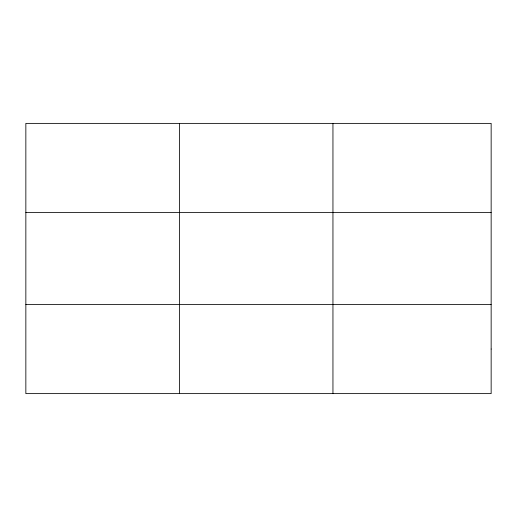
<?xml version="1.0" encoding="UTF-8"?>
<svg xmlns="http://www.w3.org/2000/svg" width="517" height="517" viewBox="0 0 517 517"><rect width="100%" height="100%" fill="white"/><g stroke="black" fill="none" stroke-linecap="round" stroke-linejoin="round"><path stroke-width="0.78" d="M179.399 393.618L179.399 123.382M332.948 393.618L332.948 123.382M25.85 212.558L491.15 212.558M25.85 304.442L491.15 304.442M491.15 349.027L491.15 393.618L25.85 393.618L25.85 123.382L491.15 123.382L491.15 349.027"/></g></svg>
